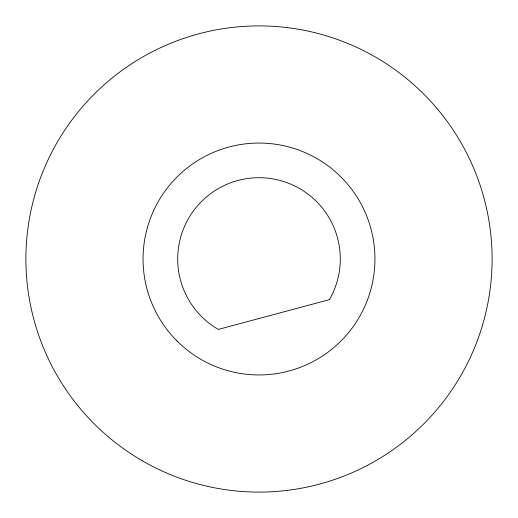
<?xml version="1.0" encoding="UTF-8"?>
<svg xmlns="http://www.w3.org/2000/svg" width="518" height="518" viewBox="0 0 518 518"><rect width="100%" height="100%" fill="white"/><g stroke="black" fill="none" stroke-linecap="round" stroke-linejoin="round"><path stroke-width="0.78" d="M329.409 299.65L218.35 329.409A81.307 81.307 0 0 1 188.591 218.35A81.307 81.307 0 0 1 299.65 188.591A81.307 81.307 0 0 1 329.409 299.65M142.45 460.871A233.1 233.1 0 0 0 492.1 259A233.1 233.1 0 0 0 142.45 57.129A233.1 233.1 0 0 0 142.45 460.871M177.014 340.986A115.948 115.948 0 0 0 370.998 289.012A115.948 115.948 0 0 0 228.988 147.002A115.948 115.948 0 0 0 177.014 340.986"/></g></svg>
